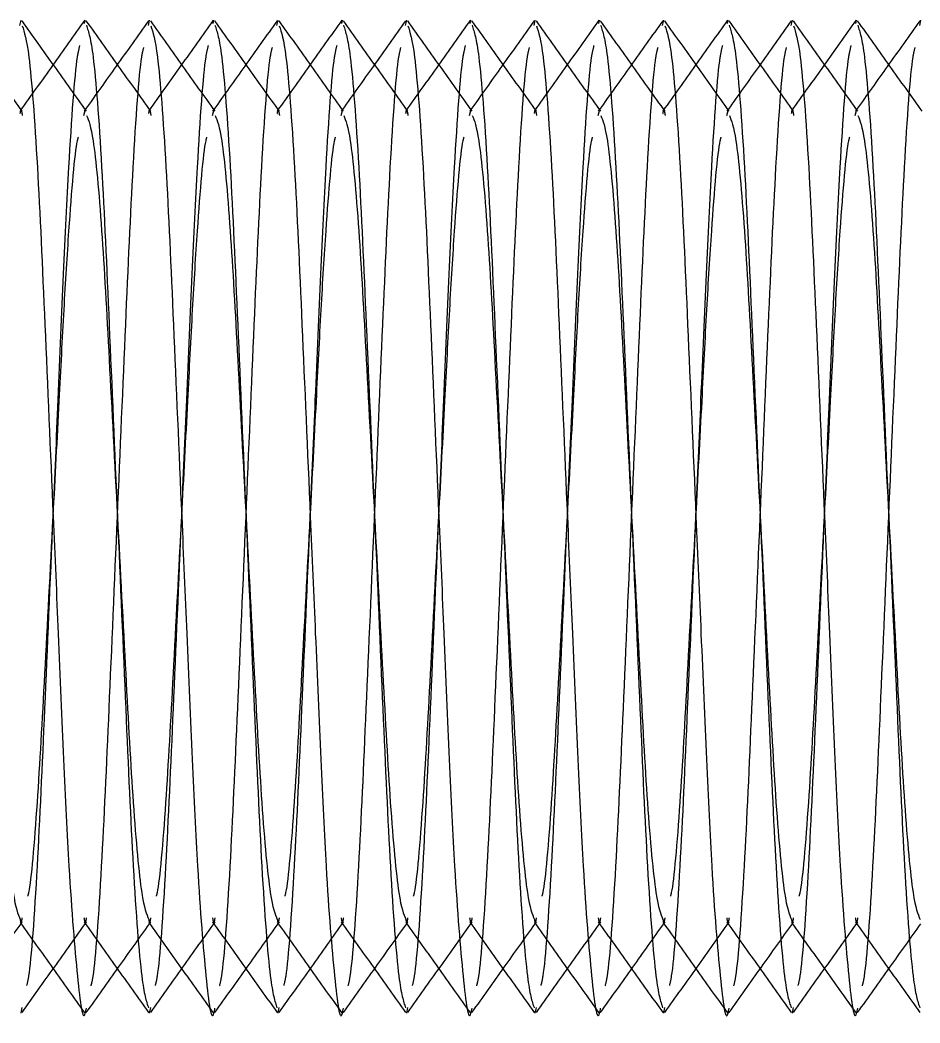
# Model space of a CAD drawing. Header units: metres. Extents: x 0 to 63075, y 0 to 44550.
# Drawn here: x 35926.79 to 35940.79, y 35938.39 to 35953.99 of the extents above; entities that cross this region are included whole.
import ezdxf

# ---------------------------------------------------------------- set-up
doc = ezdxf.new("R2010")
doc.units = ezdxf.units.M
doc.header["$LTSCALE"] = 75
doc.linetypes.add('HIDDEN2', pattern=[4.7625, 3.175, -1.5875])
for name, color, linetype in [('SDM', 7, 'Continuous'), ('SL4', 4, 'Continuous'), ('ST1', 7, 'HIDDEN2')]:
    doc.layers.add(name, color=color, linetype=linetype)

# ---------------------------------------------------------------- blocks, each defined once
blk = doc.blocks.new('A$C6e6623c1')
at = {"layer": 'SL4'}
for p, q in [((445.551, 1630.993), (445.569, 1631.077)), ((447.551, 1630.993), (447.569, 1631.077)), ((449.551, 1630.993), (449.569, 1631.077)), ((451.551, 1630.993), (451.569, 1631.077)), ((453.551, 1630.993), (453.569, 1631.077)), ((455.551, 1630.993), (455.569, 1631.077)), ((457.551, 1630.993), (457.569, 1631.077)), ((459.551, 1630.993), (459.569, 1631.077))]:
    blk.add_line(p, q, dxfattribs=at)
for points, knots in [([(446.588, 1629.657), (446.421, 1629.892), (446.087, 1630.36), (445.753, 1630.83), (445.586, 1631.064)], [0, 0, 0, 0, 0.49997, 1, 1, 1, 1]), ([(447.552, 1631.065), (447.385, 1630.831), (447.057, 1630.37), (446.729, 1629.91), (446.569, 1629.685)], [0, 0, 0, 0, 0.510193, 1, 1, 1, 1]), ([(448.588, 1629.657), (448.421, 1629.892), (448.087, 1630.36), (447.753, 1630.83), (447.586, 1631.064)], [0, 0, 0, 0, 0.49997, 1, 1, 1, 1]), ([(449.552, 1631.065), (449.385, 1630.831), (449.057, 1630.37), (448.729, 1629.91), (448.569, 1629.685)], [0, 0, 0, 0, 0.510193, 1, 1, 1, 1]), ([(450.588, 1629.657), (450.421, 1629.892), (450.087, 1630.36), (449.753, 1630.83), (449.586, 1631.064)], [0, 0, 0, 0, 0.49997, 1, 1, 1, 1]), ([(451.552, 1631.065), (451.385, 1630.831), (451.057, 1630.37), (450.729, 1629.91), (450.569, 1629.685)], [0, 0, 0, 0, 0.510193, 1, 1, 1, 1]), ([(452.588, 1629.657), (452.421, 1629.892), (452.087, 1630.36), (451.753, 1630.83), (451.586, 1631.064)], [0, 0, 0, 0, 0.49997, 1, 1, 1, 1]), ([(453.552, 1631.065), (453.385, 1630.831), (453.057, 1630.37), (452.729, 1629.91), (452.569, 1629.685)], [0, 0, 0, 0, 0.510193, 1, 1, 1, 1]), ([(454.588, 1629.657), (454.421, 1629.892), (454.087, 1630.36), (453.753, 1630.83), (453.586, 1631.064)], [0, 0, 0, 0, 0.49997, 1, 1, 1, 1]), ([(455.552, 1631.065), (455.385, 1630.831), (455.057, 1630.37), (454.729, 1629.91), (454.569, 1629.685)], [0, 0, 0, 0, 0.510193, 1, 1, 1, 1]), ([(456.588, 1629.657), (456.421, 1629.892), (456.087, 1630.36), (455.753, 1630.83), (455.586, 1631.064)], [0, 0, 0, 0, 0.49997, 1, 1, 1, 1]), ([(457.552, 1631.065), (457.385, 1630.831), (457.057, 1630.37), (456.729, 1629.91), (456.569, 1629.685)], [0, 0, 0, 0, 0.510193, 1, 1, 1, 1]), ([(458.588, 1629.657), (458.421, 1629.892), (458.087, 1630.36), (457.753, 1630.83), (457.586, 1631.064)], [0, 0, 0, 0, 0.49997, 1, 1, 1, 1]), ([(459.552, 1631.065), (459.385, 1630.831), (459.057, 1630.37), (458.729, 1629.91), (458.569, 1629.685)], [0, 0, 0, 0, 0.510193, 1, 1, 1, 1]), ([(445.587, 1630.989), (445.621, 1630.887), (445.696, 1630.661), (445.825, 1628.939), (445.938, 1626.39), (446.051, 1623.752), (446.152, 1621.425), (446.232, 1619.536), (446.325, 1617.566), (446.448, 1616.096), (446.533, 1615.429), (446.58, 1615.674), (446.586, 1615.704)], [0, 0, 0, 0, 0.105235, 0.232658, 0.35505, 0.481371, 0.557428, 0.64442, 0.730956, 0.858379, 0.982548, 1, 1, 1, 1]), ([(447.587, 1630.989), (447.621, 1630.887), (447.696, 1630.661), (447.825, 1628.939), (447.938, 1626.39), (448.051, 1623.752), (448.152, 1621.425), (448.232, 1619.536), (448.325, 1617.566), (448.448, 1616.096), (448.533, 1615.429), (448.58, 1615.674), (448.586, 1615.704)], [0, 0, 0, 0, 0.1052351, 0.2326582, 0.3550505, 0.4813706, 0.5574277, 0.6444204, 0.7309556, 0.8583788, 0.9825482, 1, 1, 1, 1]), ([(449.587, 1630.989), (449.621, 1630.887), (449.696, 1630.661), (449.825, 1628.939), (449.938, 1626.39), (450.051, 1623.752), (450.152, 1621.425), (450.232, 1619.536), (450.325, 1617.566), (450.448, 1616.096), (450.533, 1615.429), (450.58, 1615.674), (450.586, 1615.704)], [0, 0, 0, 0, 0.105235, 0.232658, 0.35505, 0.481371, 0.557428, 0.64442, 0.730956, 0.858379, 0.982548, 1, 1, 1, 1]), ([(451.587, 1630.989), (451.621, 1630.887), (451.696, 1630.661), (451.825, 1628.939), (451.938, 1626.39), (452.051, 1623.752), (452.152, 1621.425), (452.232, 1619.536), (452.325, 1617.566), (452.448, 1616.096), (452.533, 1615.429), (452.58, 1615.674), (452.586, 1615.704)], [0, 0, 0, 0, 0.105235, 0.232658, 0.35505, 0.481371, 0.557428, 0.64442, 0.730956, 0.858379, 0.982548, 1, 1, 1, 1]), ([(453.587, 1630.989), (453.621, 1630.887), (453.696, 1630.661), (453.825, 1628.939), (453.938, 1626.39), (454.051, 1623.752), (454.152, 1621.425), (454.232, 1619.536), (454.325, 1617.566), (454.448, 1616.096), (454.533, 1615.429), (454.58, 1615.674), (454.586, 1615.704)], [0, 0, 0, 0, 0.105235, 0.232658, 0.35505, 0.481371, 0.557428, 0.64442, 0.730956, 0.858379, 0.982548, 1, 1, 1, 1]), ([(455.587, 1630.989), (455.621, 1630.887), (455.696, 1630.661), (455.825, 1628.939), (455.938, 1626.39), (456.051, 1623.752), (456.152, 1621.425), (456.232, 1619.536), (456.325, 1617.566), (456.448, 1616.096), (456.533, 1615.429), (456.58, 1615.674), (456.586, 1615.704)], [0, 0, 0, 0, 0.1052351, 0.2326582, 0.3550505, 0.4813706, 0.5574277, 0.6444204, 0.7309556, 0.8583788, 0.9825482, 1, 1, 1, 1]), ([(457.587, 1630.989), (457.621, 1630.887), (457.696, 1630.661), (457.825, 1628.939), (457.938, 1626.39), (458.051, 1623.752), (458.152, 1621.425), (458.232, 1619.536), (458.325, 1617.566), (458.448, 1616.096), (458.533, 1615.429), (458.58, 1615.674), (458.586, 1615.704)], [0, 0, 0, 0, 0.105235, 0.232658, 0.35505, 0.481371, 0.557428, 0.64442, 0.730956, 0.858379, 0.982548, 1, 1, 1, 1]), ([(444.589, 1629.592), (444.622, 1629.509), (444.696, 1629.325), (444.825, 1627.922), (444.938, 1625.835), (445.069, 1623.35), (445.199, 1620.865), (445.312, 1618.776), (445.443, 1617.352), (445.52, 1617.166), (445.556, 1617.079)], [0, 0, 0, 0, 0.106972, 0.238781, 0.365377, 0.496042, 0.626708, 0.753304, 0.885113, 1, 1, 1, 1]), ([(446.589, 1629.592), (446.622, 1629.509), (446.696, 1629.325), (446.825, 1627.922), (446.938, 1625.835), (447.069, 1623.35), (447.199, 1620.865), (447.312, 1618.776), (447.443, 1617.352), (447.52, 1617.166), (447.556, 1617.079)], [0, 0, 0, 0, 0.106972, 0.238781, 0.365377, 0.496042, 0.626708, 0.753304, 0.885113, 1, 1, 1, 1]), ([(448.589, 1629.592), (448.622, 1629.509), (448.696, 1629.325), (448.825, 1627.922), (448.938, 1625.835), (449.069, 1623.35), (449.199, 1620.865), (449.312, 1618.776), (449.443, 1617.352), (449.52, 1617.166), (449.556, 1617.079)], [0, 0, 0, 0, 0.106972, 0.238781, 0.365377, 0.496042, 0.626708, 0.753304, 0.885113, 1, 1, 1, 1]), ([(450.589, 1629.592), (450.622, 1629.509), (450.696, 1629.325), (450.825, 1627.922), (450.938, 1625.835), (451.069, 1623.35), (451.199, 1620.865), (451.312, 1618.776), (451.443, 1617.352), (451.52, 1617.166), (451.556, 1617.079)], [0, 0, 0, 0, 0.106972, 0.238781, 0.365377, 0.496042, 0.626708, 0.753304, 0.885113, 1, 1, 1, 1]), ([(452.589, 1629.592), (452.622, 1629.509), (452.696, 1629.325), (452.825, 1627.922), (452.938, 1625.835), (453.069, 1623.35), (453.199, 1620.865), (453.312, 1618.776), (453.443, 1617.352), (453.52, 1617.166), (453.556, 1617.079)], [0, 0, 0, 0, 0.106972, 0.238781, 0.365377, 0.496042, 0.626708, 0.753304, 0.885113, 1, 1, 1, 1]), ([(454.589, 1629.592), (454.622, 1629.509), (454.696, 1629.325), (454.825, 1627.922), (454.938, 1625.835), (455.069, 1623.35), (455.199, 1620.865), (455.312, 1618.776), (455.443, 1617.352), (455.52, 1617.166), (455.556, 1617.079)], [0, 0, 0, 0, 0.106972, 0.238781, 0.365377, 0.496042, 0.626708, 0.753304, 0.885113, 1, 1, 1, 1]), ([(456.589, 1629.592), (456.622, 1629.509), (456.696, 1629.325), (456.825, 1627.922), (456.938, 1625.835), (457.069, 1623.35), (457.199, 1620.865), (457.312, 1618.776), (457.443, 1617.352), (457.52, 1617.166), (457.556, 1617.079)], [0, 0, 0, 0, 0.106972, 0.238781, 0.365377, 0.496042, 0.626708, 0.753304, 0.885113, 1, 1, 1, 1]), ([(458.589, 1629.592), (458.622, 1629.509), (458.696, 1629.325), (458.825, 1627.922), (458.938, 1625.835), (459.069, 1623.35), (459.199, 1620.865), (459.312, 1618.776), (459.443, 1617.352), (459.52, 1617.166), (459.556, 1617.079)], [0, 0, 0, 0, 0.106972, 0.238781, 0.365377, 0.496042, 0.626708, 0.753304, 0.885113, 1, 1, 1, 1]), ([(444.584, 1615.634), (444.752, 1615.869), (445.08, 1616.329), (445.408, 1616.79), (445.569, 1617.016)], [0, 0, 0, 0, 0.509687, 1, 1, 1, 1]), ([(445.556, 1617.035), (445.723, 1616.8), (446.057, 1616.331), (446.391, 1615.862), (446.559, 1615.627)], [0, 0, 0, 0, 0.499965, 1, 1, 1, 1]), ([(446.584, 1615.634), (446.752, 1615.869), (447.08, 1616.329), (447.408, 1616.79), (447.569, 1617.016)], [0, 0, 0, 0, 0.509687, 1, 1, 1, 1]), ([(447.556, 1617.035), (447.723, 1616.8), (448.057, 1616.331), (448.391, 1615.862), (448.559, 1615.627)], [0, 0, 0, 0, 0.499965, 1, 1, 1, 1]), ([(448.584, 1615.634), (448.752, 1615.869), (449.08, 1616.329), (449.408, 1616.79), (449.569, 1617.016)], [0, 0, 0, 0, 0.5096866, 1, 1, 1, 1]), ([(449.556, 1617.035), (449.723, 1616.8), (450.057, 1616.331), (450.391, 1615.862), (450.559, 1615.627)], [0, 0, 0, 0, 0.499965, 1, 1, 1, 1]), ([(450.584, 1615.634), (450.752, 1615.869), (451.08, 1616.329), (451.408, 1616.79), (451.569, 1617.016)], [0, 0, 0, 0, 0.509687, 1, 1, 1, 1]), ([(451.556, 1617.035), (451.723, 1616.8), (452.057, 1616.331), (452.391, 1615.862), (452.559, 1615.627)], [0, 0, 0, 0, 0.499965, 1, 1, 1, 1]), ([(452.584, 1615.634), (452.752, 1615.869), (453.08, 1616.329), (453.408, 1616.79), (453.569, 1617.016)], [0, 0, 0, 0, 0.509687, 1, 1, 1, 1]), ([(453.556, 1617.035), (453.723, 1616.8), (454.057, 1616.331), (454.391, 1615.862), (454.559, 1615.627)], [0, 0, 0, 0, 0.499965, 1, 1, 1, 1]), ([(454.584, 1615.634), (454.752, 1615.869), (455.08, 1616.329), (455.408, 1616.79), (455.569, 1617.016)], [0, 0, 0, 0, 0.509687, 1, 1, 1, 1]), ([(455.556, 1617.035), (455.723, 1616.8), (456.057, 1616.331), (456.391, 1615.862), (456.559, 1615.627)], [0, 0, 0, 0, 0.499965, 1, 1, 1, 1]), ([(456.584, 1615.634), (456.752, 1615.869), (457.08, 1616.329), (457.408, 1616.79), (457.569, 1617.016)], [0, 0, 0, 0, 0.5096866, 1, 1, 1, 1]), ([(457.556, 1617.035), (457.723, 1616.8), (458.057, 1616.331), (458.391, 1615.862), (458.559, 1615.627)], [0, 0, 0, 0, 0.4999648, 1, 1, 1, 1]), ([(458.584, 1615.634), (458.752, 1615.869), (459.08, 1616.329), (459.408, 1616.79), (459.569, 1617.016)], [0, 0, 0, 0, 0.509687, 1, 1, 1, 1])]:
    blk.add_open_spline(points, degree=3, knots=knots, dxfattribs=at)
at = {"layer": 'ST1'}
for p, q in [((446.558, 1631.026), (446.569, 1631.077)), ((448.558, 1631.026), (448.569, 1631.077)), ((450.558, 1631.026), (450.569, 1631.077)), ((452.558, 1631.026), (452.569, 1631.077)), ((454.558, 1631.026), (454.569, 1631.077)), ((456.558, 1631.026), (456.569, 1631.077)), ((458.558, 1631.026), (458.569, 1631.077)), ((446.548, 1629.592), (446.569, 1629.671)), ((446.569, 1629.685), (446.549, 1629.657)), ((448.548, 1629.592), (448.569, 1629.671)), ((448.569, 1629.685), (448.549, 1629.657)), ((450.548, 1629.592), (450.569, 1629.671)), ((450.569, 1629.685), (450.549, 1629.657)), ((452.548, 1629.592), (452.569, 1629.671)), ((452.569, 1629.685), (452.549, 1629.657)), ((454.548, 1629.592), (454.569, 1629.671)), ((454.569, 1629.685), (454.549, 1629.657)), ((456.548, 1629.592), (456.569, 1629.671)), ((456.569, 1629.685), (456.549, 1629.657)), ((458.548, 1629.592), (458.569, 1629.671)), ((458.569, 1629.685), (458.549, 1629.657)), ((445.569, 1617.016), (445.588, 1617.043)), ((447.569, 1617.016), (447.588, 1617.043)), ((449.569, 1617.016), (449.588, 1617.043)), ((451.569, 1617.016), (451.588, 1617.043)), ((453.569, 1617.016), (453.588, 1617.043)), ((455.569, 1617.016), (455.588, 1617.043)), ((457.569, 1617.016), (457.588, 1617.043)), ((445.569, 1615.623), (445.587, 1615.711)), ((447.569, 1615.623), (447.587, 1615.711)), ((449.569, 1615.623), (449.587, 1615.711)), ((451.569, 1615.623), (451.587, 1615.711)), ((453.569, 1615.623), (453.587, 1615.711)), ((455.569, 1615.623), (455.587, 1615.711)), ((457.569, 1615.623), (457.587, 1615.711))]:
    blk.add_line(p, q, dxfattribs=at)
for points, knots in [([(445.588, 1629.657), (445.421, 1629.892), (445.086, 1630.362), (444.752, 1630.831), (444.584, 1631.066)], [0, 0, 0, 0, 0.499937, 1, 1, 1, 1]), ([(446.559, 1631.073), (446.391, 1630.838), (446.057, 1630.369), (445.723, 1629.9), (445.556, 1629.665)], [0, 0, 0, 0, 0.500035, 1, 1, 1, 1]), ([(447.588, 1629.657), (447.421, 1629.892), (447.086, 1630.362), (446.752, 1630.831), (446.584, 1631.066)], [0, 0, 0, 0, 0.4999369, 1, 1, 1, 1]), ([(448.559, 1631.073), (448.391, 1630.838), (448.057, 1630.369), (447.723, 1629.9), (447.556, 1629.665)], [0, 0, 0, 0, 0.500035, 1, 1, 1, 1]), ([(449.588, 1629.657), (449.421, 1629.892), (449.086, 1630.362), (448.752, 1630.831), (448.584, 1631.066)], [0, 0, 0, 0, 0.4999369, 1, 1, 1, 1]), ([(450.559, 1631.073), (450.391, 1630.838), (450.057, 1630.369), (449.723, 1629.9), (449.556, 1629.665)], [0, 0, 0, 0, 0.500035, 1, 1, 1, 1]), ([(451.588, 1629.657), (451.421, 1629.892), (451.086, 1630.362), (450.752, 1630.831), (450.584, 1631.066)], [0, 0, 0, 0, 0.4999369, 1, 1, 1, 1]), ([(452.559, 1631.073), (452.391, 1630.838), (452.057, 1630.369), (451.723, 1629.9), (451.556, 1629.665)], [0, 0, 0, 0, 0.500035, 1, 1, 1, 1]), ([(453.588, 1629.657), (453.421, 1629.892), (453.086, 1630.362), (452.752, 1630.831), (452.584, 1631.066)], [0, 0, 0, 0, 0.4999369, 1, 1, 1, 1]), ([(454.559, 1631.073), (454.391, 1630.838), (454.057, 1630.369), (453.723, 1629.9), (453.556, 1629.665)], [0, 0, 0, 0, 0.5000352, 1, 1, 1, 1]), ([(455.588, 1629.657), (455.421, 1629.892), (455.086, 1630.362), (454.752, 1630.831), (454.584, 1631.066)], [0, 0, 0, 0, 0.4999369, 1, 1, 1, 1]), ([(456.559, 1631.073), (456.391, 1630.838), (456.057, 1630.369), (455.723, 1629.9), (455.556, 1629.665)], [0, 0, 0, 0, 0.500035, 1, 1, 1, 1]), ([(457.588, 1629.657), (457.421, 1629.892), (457.086, 1630.362), (456.752, 1630.831), (456.584, 1631.066)], [0, 0, 0, 0, 0.499937, 1, 1, 1, 1]), ([(458.559, 1631.073), (458.391, 1630.838), (458.057, 1630.369), (457.723, 1629.9), (457.556, 1629.665)], [0, 0, 0, 0, 0.500035, 1, 1, 1, 1]), ([(459.588, 1629.657), (459.421, 1629.892), (459.086, 1630.362), (458.752, 1630.831), (458.584, 1631.066)], [0, 0, 0, 0, 0.499937, 1, 1, 1, 1]), ([(446.586, 1630.996), (446.62, 1630.893), (446.695, 1630.666), (446.825, 1628.94), (446.938, 1626.388), (447.069, 1623.35), (447.199, 1620.312), (447.312, 1617.761), (447.442, 1616.036), (447.517, 1615.81), (447.551, 1615.707)], [0, 0, 0, 0, 0.110571, 0.242596, 0.369408, 0.50029, 0.631172, 0.757984, 0.890008, 1, 1, 1, 1]), ([(448.586, 1630.996), (448.62, 1630.893), (448.695, 1630.666), (448.825, 1628.94), (448.938, 1626.388), (449.069, 1623.35), (449.199, 1620.312), (449.312, 1617.761), (449.442, 1616.036), (449.517, 1615.81), (449.551, 1615.707)], [0, 0, 0, 0, 0.110571, 0.242596, 0.369408, 0.50029, 0.631172, 0.757984, 0.890008, 1, 1, 1, 1]), ([(450.586, 1630.996), (450.62, 1630.893), (450.695, 1630.666), (450.825, 1628.94), (450.938, 1626.388), (451.069, 1623.35), (451.199, 1620.312), (451.312, 1617.761), (451.442, 1616.036), (451.517, 1615.81), (451.551, 1615.707)], [0, 0, 0, 0, 0.110571, 0.242596, 0.369408, 0.50029, 0.631172, 0.757984, 0.890008, 1, 1, 1, 1]), ([(452.586, 1630.996), (452.62, 1630.893), (452.695, 1630.666), (452.825, 1628.94), (452.938, 1626.388), (453.069, 1623.35), (453.199, 1620.312), (453.312, 1617.761), (453.442, 1616.036), (453.517, 1615.81), (453.551, 1615.707)], [0, 0, 0, 0, 0.1105714, 0.242596, 0.3694081, 0.5002899, 0.6311716, 0.7579837, 0.8900083, 1, 1, 1, 1]), ([(454.586, 1630.996), (454.62, 1630.893), (454.695, 1630.666), (454.825, 1628.94), (454.938, 1626.388), (455.069, 1623.35), (455.199, 1620.312), (455.312, 1617.761), (455.442, 1616.036), (455.517, 1615.81), (455.551, 1615.707)], [0, 0, 0, 0, 0.110571, 0.242596, 0.369408, 0.50029, 0.631172, 0.757984, 0.890008, 1, 1, 1, 1]), ([(456.586, 1630.996), (456.62, 1630.893), (456.695, 1630.666), (456.825, 1628.94), (456.938, 1626.388), (457.069, 1623.35), (457.199, 1620.312), (457.312, 1617.761), (457.442, 1616.036), (457.517, 1615.81), (457.551, 1615.707)], [0, 0, 0, 0, 0.1105714, 0.242596, 0.3694081, 0.5002899, 0.6311716, 0.7579837, 0.8900083, 1, 1, 1, 1]), ([(458.586, 1630.996), (458.62, 1630.893), (458.695, 1630.666), (458.825, 1628.94), (458.938, 1626.388), (459.069, 1623.35), (459.199, 1620.312), (459.312, 1617.761), (459.442, 1616.036), (459.517, 1615.81), (459.551, 1615.707)], [0, 0, 0, 0, 0.1105714, 0.242596, 0.3694081, 0.5002899, 0.6311716, 0.7579837, 0.8900083, 1, 1, 1, 1]), ([(445.659, 1616.054), (445.67, 1616.095), (445.722, 1616.3), (445.826, 1617.797), (445.938, 1620.3), (446.051, 1622.951), (446.152, 1625.272), (446.232, 1627.174), (446.325, 1629.086), (446.418, 1630.428), (446.473, 1630.634), (446.485, 1630.683)], [0, 0, 0, 0, 0.038658, 0.193158, 0.341558, 0.49472, 0.586939, 0.692417, 0.79734, 0.95184, 1, 1, 1, 1]), ([(446.658, 1616.047), (446.669, 1616.089), (446.721, 1616.295), (446.826, 1617.795), (446.938, 1620.303), (447.069, 1623.35), (447.199, 1626.397), (447.311, 1628.904), (447.416, 1630.403), (447.468, 1630.609), (447.479, 1630.651)], [0, 0, 0, 0, 0.040767, 0.196457, 0.346, 0.500342, 0.654684, 0.804227, 0.959916, 1, 1, 1, 1]), ([(447.659, 1616.054), (447.67, 1616.095), (447.722, 1616.3), (447.826, 1617.797), (447.938, 1620.3), (448.051, 1622.951), (448.152, 1625.272), (448.232, 1627.174), (448.325, 1629.086), (448.418, 1630.428), (448.473, 1630.634), (448.485, 1630.683)], [0, 0, 0, 0, 0.038658, 0.193158, 0.341558, 0.49472, 0.586939, 0.692417, 0.79734, 0.95184, 1, 1, 1, 1]), ([(448.658, 1616.047), (448.669, 1616.089), (448.721, 1616.295), (448.826, 1617.795), (448.938, 1620.303), (449.069, 1623.35), (449.199, 1626.397), (449.311, 1628.904), (449.416, 1630.403), (449.468, 1630.609), (449.479, 1630.651)], [0, 0, 0, 0, 0.0407674, 0.196457, 0.3459999, 0.5003418, 0.6546838, 0.8042266, 0.9599163, 1, 1, 1, 1]), ([(449.659, 1616.054), (449.67, 1616.095), (449.722, 1616.3), (449.826, 1617.797), (449.938, 1620.3), (450.051, 1622.951), (450.152, 1625.272), (450.232, 1627.174), (450.325, 1629.086), (450.418, 1630.428), (450.473, 1630.634), (450.485, 1630.683)], [0, 0, 0, 0, 0.038658, 0.193158, 0.341558, 0.49472, 0.586939, 0.692417, 0.79734, 0.95184, 1, 1, 1, 1]), ([(450.658, 1616.047), (450.669, 1616.089), (450.721, 1616.295), (450.826, 1617.795), (450.938, 1620.303), (451.069, 1623.35), (451.199, 1626.397), (451.311, 1628.904), (451.416, 1630.403), (451.468, 1630.609), (451.479, 1630.651)], [0, 0, 0, 0, 0.040767, 0.196457, 0.346, 0.500342, 0.654684, 0.804227, 0.959916, 1, 1, 1, 1]), ([(451.659, 1616.054), (451.67, 1616.095), (451.722, 1616.3), (451.826, 1617.797), (451.938, 1620.3), (452.051, 1622.951), (452.152, 1625.272), (452.232, 1627.174), (452.325, 1629.086), (452.418, 1630.428), (452.473, 1630.634), (452.485, 1630.683)], [0, 0, 0, 0, 0.038658, 0.193158, 0.341558, 0.49472, 0.586939, 0.692417, 0.79734, 0.95184, 1, 1, 1, 1]), ([(452.658, 1616.047), (452.669, 1616.089), (452.721, 1616.295), (452.826, 1617.795), (452.938, 1620.303), (453.069, 1623.35), (453.199, 1626.397), (453.311, 1628.904), (453.416, 1630.403), (453.468, 1630.609), (453.479, 1630.651)], [0, 0, 0, 0, 0.040767, 0.196457, 0.346, 0.500342, 0.654684, 0.804227, 0.959916, 1, 1, 1, 1]), ([(453.659, 1616.054), (453.67, 1616.095), (453.722, 1616.3), (453.826, 1617.797), (453.938, 1620.3), (454.051, 1622.951), (454.152, 1625.272), (454.232, 1627.174), (454.325, 1629.086), (454.418, 1630.428), (454.473, 1630.634), (454.485, 1630.683)], [0, 0, 0, 0, 0.038658, 0.193158, 0.341558, 0.49472, 0.586939, 0.692417, 0.79734, 0.95184, 1, 1, 1, 1]), ([(454.658, 1616.047), (454.669, 1616.089), (454.721, 1616.295), (454.826, 1617.795), (454.938, 1620.303), (455.069, 1623.35), (455.199, 1626.397), (455.311, 1628.904), (455.416, 1630.403), (455.468, 1630.609), (455.479, 1630.651)], [0, 0, 0, 0, 0.040767, 0.196457, 0.346, 0.500342, 0.654684, 0.804227, 0.959916, 1, 1, 1, 1]), ([(455.659, 1616.054), (455.67, 1616.095), (455.722, 1616.3), (455.826, 1617.797), (455.938, 1620.3), (456.051, 1622.951), (456.152, 1625.272), (456.232, 1627.174), (456.325, 1629.086), (456.418, 1630.428), (456.473, 1630.634), (456.485, 1630.683)], [0, 0, 0, 0, 0.038658, 0.193158, 0.341558, 0.49472, 0.586939, 0.692417, 0.79734, 0.95184, 1, 1, 1, 1]), ([(456.658, 1616.047), (456.669, 1616.089), (456.721, 1616.295), (456.826, 1617.795), (456.938, 1620.303), (457.069, 1623.35), (457.199, 1626.397), (457.311, 1628.904), (457.416, 1630.403), (457.468, 1630.609), (457.479, 1630.651)], [0, 0, 0, 0, 0.040767, 0.196457, 0.346, 0.500342, 0.654684, 0.804227, 0.959916, 1, 1, 1, 1]), ([(457.659, 1616.054), (457.67, 1616.095), (457.722, 1616.3), (457.826, 1617.797), (457.938, 1620.3), (458.051, 1622.951), (458.152, 1625.272), (458.232, 1627.174), (458.325, 1629.086), (458.418, 1630.428), (458.473, 1630.634), (458.485, 1630.683)], [0, 0, 0, 0, 0.038658, 0.193158, 0.341558, 0.49472, 0.586939, 0.692417, 0.79734, 0.95184, 1, 1, 1, 1]), ([(458.658, 1616.047), (458.669, 1616.089), (458.721, 1616.295), (458.826, 1617.795), (458.938, 1620.303), (459.069, 1623.35), (459.199, 1626.397), (459.311, 1628.904), (459.416, 1630.403), (459.468, 1630.609), (459.479, 1630.651)], [0, 0, 0, 0, 0.040767, 0.196457, 0.346, 0.500342, 0.654684, 0.804227, 0.959916, 1, 1, 1, 1]), ([(445.556, 1629.621), (445.56, 1629.645), (445.571, 1629.704), (445.582, 1629.635), (445.589, 1629.593)], [0, 0, 0, 0, 0.390533, 1, 1, 1, 1]), ([(447.556, 1629.621), (447.56, 1629.645), (447.571, 1629.704), (447.582, 1629.635), (447.589, 1629.593)], [0, 0, 0, 0, 0.390533, 1, 1, 1, 1]), ([(449.556, 1629.621), (449.56, 1629.645), (449.571, 1629.704), (449.582, 1629.635), (449.589, 1629.593)], [0, 0, 0, 0, 0.390533, 1, 1, 1, 1]), ([(451.556, 1629.621), (451.56, 1629.645), (451.571, 1629.704), (451.582, 1629.635), (451.589, 1629.593)], [0, 0, 0, 0, 0.390533, 1, 1, 1, 1]), ([(453.556, 1629.621), (453.56, 1629.645), (453.571, 1629.704), (453.582, 1629.635), (453.589, 1629.593)], [0, 0, 0, 0, 0.390533, 1, 1, 1, 1]), ([(455.556, 1629.621), (455.56, 1629.645), (455.571, 1629.704), (455.582, 1629.635), (455.589, 1629.593)], [0, 0, 0, 0, 0.390533, 1, 1, 1, 1]), ([(457.556, 1629.621), (457.56, 1629.645), (457.571, 1629.704), (457.582, 1629.635), (457.589, 1629.593)], [0, 0, 0, 0, 0.390533, 1, 1, 1, 1]), ([(445.676, 1617.446), (445.681, 1617.463), (445.727, 1617.628), (445.826, 1618.819), (445.938, 1620.852), (446.057, 1623.13), (446.161, 1625.081), (446.238, 1626.611), (446.328, 1628.063), (446.41, 1629.072), (446.456, 1629.236), (446.461, 1629.253)], [0, 0, 0, 0, 0.0191483, 0.1819613, 0.3383353, 0.4997364, 0.6175161, 0.7178528, 0.8186194, 0.9814324, 1, 1, 1, 1]), ([(447.676, 1617.446), (447.681, 1617.463), (447.727, 1617.628), (447.826, 1618.819), (447.938, 1620.852), (448.057, 1623.13), (448.161, 1625.081), (448.238, 1626.611), (448.328, 1628.063), (448.41, 1629.072), (448.456, 1629.236), (448.461, 1629.253)], [0, 0, 0, 0, 0.019148, 0.181961, 0.338335, 0.499736, 0.617516, 0.717853, 0.818619, 0.981432, 1, 1, 1, 1]), ([(449.676, 1617.446), (449.681, 1617.463), (449.727, 1617.628), (449.826, 1618.819), (449.938, 1620.852), (450.057, 1623.13), (450.161, 1625.081), (450.238, 1626.611), (450.328, 1628.063), (450.41, 1629.072), (450.456, 1629.236), (450.461, 1629.253)], [0, 0, 0, 0, 0.0191483, 0.1819613, 0.3383353, 0.4997364, 0.6175161, 0.7178528, 0.8186194, 0.9814324, 1, 1, 1, 1]), ([(451.676, 1617.446), (451.681, 1617.463), (451.727, 1617.628), (451.826, 1618.819), (451.938, 1620.852), (452.057, 1623.13), (452.161, 1625.081), (452.238, 1626.611), (452.328, 1628.063), (452.41, 1629.072), (452.456, 1629.236), (452.461, 1629.253)], [0, 0, 0, 0, 0.019148, 0.181961, 0.338335, 0.499736, 0.617516, 0.717853, 0.818619, 0.981432, 1, 1, 1, 1]), ([(453.676, 1617.446), (453.681, 1617.463), (453.727, 1617.628), (453.826, 1618.819), (453.938, 1620.852), (454.057, 1623.13), (454.161, 1625.081), (454.238, 1626.611), (454.328, 1628.063), (454.41, 1629.072), (454.456, 1629.236), (454.461, 1629.253)], [0, 0, 0, 0, 0.0191483, 0.1819613, 0.3383353, 0.4997364, 0.6175161, 0.7178528, 0.8186194, 0.9814324, 1, 1, 1, 1]), ([(455.676, 1617.446), (455.681, 1617.463), (455.727, 1617.628), (455.826, 1618.819), (455.938, 1620.852), (456.057, 1623.13), (456.161, 1625.081), (456.238, 1626.611), (456.328, 1628.063), (456.41, 1629.072), (456.456, 1629.236), (456.461, 1629.253)], [0, 0, 0, 0, 0.019148, 0.181961, 0.338335, 0.499736, 0.617516, 0.717853, 0.818619, 0.981432, 1, 1, 1, 1]), ([(457.676, 1617.446), (457.681, 1617.463), (457.727, 1617.628), (457.826, 1618.819), (457.938, 1620.852), (458.057, 1623.13), (458.161, 1625.081), (458.238, 1626.611), (458.328, 1628.063), (458.41, 1629.072), (458.456, 1629.236), (458.461, 1629.253)], [0, 0, 0, 0, 0.0191483, 0.1819613, 0.3383353, 0.4997364, 0.6175161, 0.7178528, 0.8186194, 0.9814324, 1, 1, 1, 1]), ([(445.556, 1617.079), (445.56, 1617.055), (445.571, 1616.996), (445.582, 1617.065), (445.589, 1617.107)], [0, 0, 0, 0, 0.390533, 1, 1, 1, 1]), ([(445.586, 1615.636), (445.753, 1615.87), (446.087, 1616.34), (446.421, 1616.808), (446.588, 1617.043)], [0, 0, 0, 0, 0.50003, 1, 1, 1, 1]), ([(446.548, 1617.108), (446.555, 1617.068), (446.569, 1616.989), (446.582, 1617.068), (446.589, 1617.108)], [0, 0, 0, 0, 0.50176, 1, 1, 1, 1]), ([(446.549, 1617.043), (446.716, 1616.808), (447.051, 1616.339), (447.385, 1615.869), (447.552, 1615.635)], [0, 0, 0, 0, 0.49994, 1, 1, 1, 1]), ([(447.556, 1617.079), (447.56, 1617.055), (447.571, 1616.996), (447.582, 1617.065), (447.589, 1617.107)], [0, 0, 0, 0, 0.390533, 1, 1, 1, 1]), ([(447.586, 1615.636), (447.753, 1615.87), (448.087, 1616.34), (448.421, 1616.808), (448.588, 1617.043)], [0, 0, 0, 0, 0.50003, 1, 1, 1, 1]), ([(448.548, 1617.108), (448.555, 1617.068), (448.569, 1616.989), (448.582, 1617.068), (448.589, 1617.108)], [0, 0, 0, 0, 0.50176, 1, 1, 1, 1]), ([(448.549, 1617.043), (448.716, 1616.808), (449.051, 1616.339), (449.385, 1615.869), (449.552, 1615.635)], [0, 0, 0, 0, 0.49994, 1, 1, 1, 1]), ([(449.556, 1617.079), (449.56, 1617.055), (449.571, 1616.996), (449.582, 1617.065), (449.589, 1617.107)], [0, 0, 0, 0, 0.390533, 1, 1, 1, 1]), ([(449.586, 1615.636), (449.753, 1615.87), (450.087, 1616.34), (450.421, 1616.808), (450.588, 1617.043)], [0, 0, 0, 0, 0.50003, 1, 1, 1, 1]), ([(450.548, 1617.108), (450.555, 1617.068), (450.569, 1616.989), (450.582, 1617.068), (450.589, 1617.108)], [0, 0, 0, 0, 0.50176, 1, 1, 1, 1]), ([(450.549, 1617.043), (450.716, 1616.808), (451.051, 1616.339), (451.385, 1615.869), (451.552, 1615.635)], [0, 0, 0, 0, 0.4999404, 1, 1, 1, 1]), ([(451.556, 1617.079), (451.56, 1617.055), (451.571, 1616.996), (451.582, 1617.065), (451.589, 1617.107)], [0, 0, 0, 0, 0.390533, 1, 1, 1, 1]), ([(451.586, 1615.636), (451.753, 1615.87), (452.087, 1616.34), (452.421, 1616.808), (452.588, 1617.043)], [0, 0, 0, 0, 0.50003, 1, 1, 1, 1]), ([(452.548, 1617.108), (452.555, 1617.068), (452.569, 1616.989), (452.582, 1617.068), (452.589, 1617.108)], [0, 0, 0, 0, 0.50176, 1, 1, 1, 1]), ([(452.549, 1617.043), (452.716, 1616.808), (453.051, 1616.339), (453.385, 1615.869), (453.552, 1615.635)], [0, 0, 0, 0, 0.49994, 1, 1, 1, 1]), ([(453.556, 1617.079), (453.56, 1617.055), (453.571, 1616.996), (453.582, 1617.065), (453.589, 1617.107)], [0, 0, 0, 0, 0.390533, 1, 1, 1, 1]), ([(453.586, 1615.636), (453.753, 1615.87), (454.087, 1616.34), (454.421, 1616.808), (454.588, 1617.043)], [0, 0, 0, 0, 0.50003, 1, 1, 1, 1]), ([(454.548, 1617.108), (454.555, 1617.068), (454.569, 1616.989), (454.582, 1617.068), (454.589, 1617.108)], [0, 0, 0, 0, 0.50176, 1, 1, 1, 1]), ([(454.549, 1617.043), (454.716, 1616.808), (455.051, 1616.339), (455.385, 1615.869), (455.552, 1615.635)], [0, 0, 0, 0, 0.49994, 1, 1, 1, 1]), ([(455.556, 1617.079), (455.56, 1617.055), (455.571, 1616.996), (455.582, 1617.065), (455.589, 1617.107)], [0, 0, 0, 0, 0.390533, 1, 1, 1, 1]), ([(455.586, 1615.636), (455.753, 1615.87), (456.087, 1616.34), (456.421, 1616.808), (456.588, 1617.043)], [0, 0, 0, 0, 0.50003, 1, 1, 1, 1]), ([(456.548, 1617.108), (456.555, 1617.068), (456.569, 1616.989), (456.582, 1617.068), (456.589, 1617.108)], [0, 0, 0, 0, 0.50176, 1, 1, 1, 1]), ([(456.549, 1617.043), (456.716, 1616.808), (457.051, 1616.339), (457.385, 1615.869), (457.552, 1615.635)], [0, 0, 0, 0, 0.49994, 1, 1, 1, 1]), ([(457.556, 1617.079), (457.56, 1617.055), (457.571, 1616.996), (457.582, 1617.065), (457.589, 1617.107)], [0, 0, 0, 0, 0.390533, 1, 1, 1, 1]), ([(457.586, 1615.636), (457.753, 1615.87), (458.087, 1616.34), (458.421, 1616.808), (458.588, 1617.043)], [0, 0, 0, 0, 0.50003, 1, 1, 1, 1]), ([(458.548, 1617.108), (458.555, 1617.068), (458.569, 1616.989), (458.582, 1617.068), (458.589, 1617.108)], [0, 0, 0, 0, 0.50176, 1, 1, 1, 1]), ([(458.549, 1617.043), (458.716, 1616.808), (459.051, 1616.339), (459.385, 1615.869), (459.552, 1615.635)], [0, 0, 0, 0, 0.49994, 1, 1, 1, 1])]:
    blk.add_open_spline(points, degree=3, knots=knots, dxfattribs=at)

msp = doc.modelspace()

# ---------------------------------------------------------------- block references
at = {"layer": 'SDM'}
msp.add_blockref('A$C6e6623c1', (35481.239, 34322.916), dxfattribs=at)

doc.saveas('drawing.dxf')
